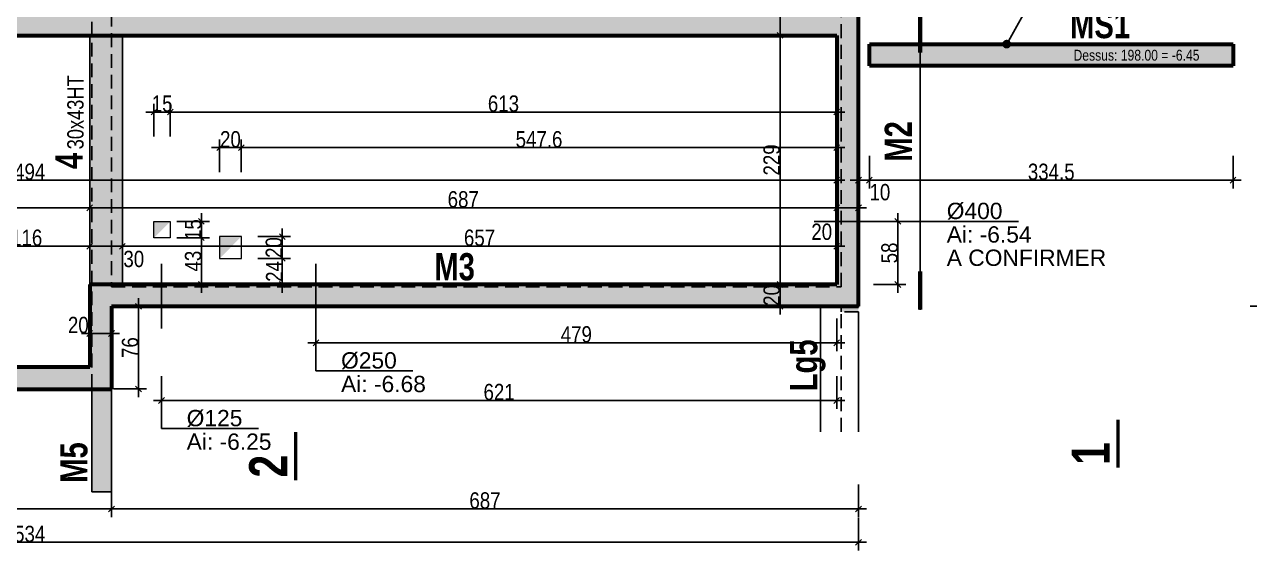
# Model space of a CAD drawing. Header units: centimetres. Extents: x -4990 to 114398, y -61489 to -12305.
# Drawn here: x 55961 to 57087, y -35795 to -35311 of the extents above; entities that cross this region are included whole.
import ezdxf
from ezdxf.enums import TextEntityAlignment as Align

# ---------------------------------------------------------------- set-up
doc = ezdxf.new("R2010")
doc.units = ezdxf.units.CM
doc.header["$LTSCALE"] = 0.5
doc.linetypes.add('CACHEX2', pattern=[19.05, 12.7, -6.35])
doc.layers.get('DEFPOINTS').update_dxf_attribs({"linetype": 'CONTINUOUS'})
for name, color, linetype in [('01_cote_gen', 4, 'CONTINUOUS'), ('01_linteaux', 2, 'CONTINUOUS'), ('01_murs_sup', 2, 'CACHEX2'), ('01_poch_BN', 9, 'CONTINUOUS'), ('01_poch_murs', 253, 'CONTINUOUS'), ('01_resv', 32, 'CONTINUOUS'), ('01_texte', 230, 'CONTINUOUS'), ('AA_COTES', 2, 'CONTINUOUS')]:
    doc.layers.add(name, color=color, linetype=linetype)
doc.layers.add('01_murs_coup', color=5, linetype='CONTINUOUS', lineweight=60)
doc.layers.add('01_résv', color=32, linetype='CONTINUOUS', lineweight=9)
doc.styles.add('ARIAL', font='arial.ttf')
doc.styles.add('impact', font='impact.ttf')
doc.styles.add('MATTE_TXT', font='arial.ttf')
doc.styles.add('STYLE2', font='ARIALN.TTF')
doc.dimstyles.new('JB50', dxfattribs={"dimscale": 0.1, "dimtxt": 150, "dimasz": 15, "dimexe": 0.1, "dimexo": 0.1, "dimgap": 0.09, "dimtad": 1, "dimdec": 1, "dimdsep": 46, "dimtxsty": 'STYLE2', "dimblk1": 'BOND_G', "dimblk2": 'BOND_D', "dimsah": 1, "dimcen": 1.5, "dimdle": 0.01, "dimse1": 1, "dimse2": 1, "dimclrd": 4, "dimclre": 2, "dimclrt": 6, "dimazin": 2, "dimtfac": 2.333333, "dimtdec": 1, "dimtix": 1, "dimtmove": 2, "dimatfit": 3, "dimldrblk": 'BOND_G', "dimfxl": 1, "dimtolj": 1, "dimtzin": 0, "dimarcsym": 0})

# ---------------------------------------------------------------- blocks, each defined once
blk = doc.blocks.new('BOND_G')
at = {"layer": 'AA_COTES', "color": 0}
for p, q in [((0, -5), (0, 15)), ((5, 0), (-5, 0)), ((1.77, 1.77), (-1.77, -1.77))]:
    blk.add_line(p, q, dxfattribs=at)
blk = doc.blocks.new('BOND_D')
at = {"layer": 'AA_COTES', "color": 0}
for p, q in [((5, 0), (-5, 0)), ((-1.77, -1.77), (1.77, 1.77)), ((0, 5), (0, -15))]:
    blk.add_line(p, q, dxfattribs=at)
blk = doc.blocks.new('*D3168')
at = {"layer": '01_cote_gen', "color": 4, "lineweight": -2, "transparency": 16777216}
blk.add_line((56726.3, -35479.7), (56709.3, -35479.7), dxfattribs=at)
at = {"layer": 'DEFPOINTS', "color": 0}
for p in [(56707.8, -35456.7), (56727.8, -35456.7), (56707.8, -35479.7)]:
    blk.add_point(p, dxfattribs=at)
at = {"layer": '01_cote_gen', "color": 4, "lineweight": -2, "transparency": 16777216, "xscale": 1.5, "yscale": 1.5, "zscale": 1.5, "rotation": 180}
blk.add_blockref('BOND_D', (56707.8, -35479.7), dxfattribs=at)
at = {"layer": '01_cote_gen', "color": 4, "lineweight": -2, "transparency": 16777216, "xscale": 1.5, "yscale": 1.5, "zscale": 1.5}
blk.add_blockref('BOND_G', (56727.8, -35479.7), dxfattribs=at)
at = {"layer": '01_cote_gen', "color": 6, "transparency": 16777216, "insert": (56694, -35501.8), "char_height": 15, "attachment_point": 5, "style": 'STYLE2'}
blk.add_mtext('\\A1;20', dxfattribs=at)
blk = doc.blocks.new('*D3176')
at = {"layer": '01_cote_gen', "color": 4, "lineweight": -2, "transparency": 16777216}
blk.add_line((56022.3, -35479.7), (56706.3, -35479.7), dxfattribs=at)
at = {"layer": 'DEFPOINTS', "color": 0}
for p in [(56707.8, -35479.7), (56707.8, -35525.4), (56020.8, -35550.2)]:
    blk.add_point(p, dxfattribs=at)
at = {"layer": '01_cote_gen', "color": 4, "lineweight": -2, "transparency": 16777216, "xscale": 1.5, "yscale": 1.5, "zscale": 1.5, "rotation": 180}
blk.add_blockref('BOND_G', (56020.8, -35479.7), dxfattribs=at)
at = {"layer": '01_cote_gen', "color": 4, "lineweight": -2, "transparency": 16777216, "xscale": 1.5, "yscale": 1.5, "zscale": 1.5}
blk.add_blockref('BOND_D', (56707.8, -35479.7), dxfattribs=at)
at = {"layer": '01_cote_gen', "color": 6, "transparency": 16777216, "insert": (56364.3, -35472), "char_height": 15, "attachment_point": 5, "style": 'STYLE2'}
blk.add_mtext('\\A1;687', dxfattribs=at)
blk = doc.blocks.new('*D3177')
at = {"layer": '01_cote_gen', "color": 4, "lineweight": -2, "transparency": 16777216}
blk.add_line((55215.3, -35479.7), (56019.3, -35479.7), dxfattribs=at)
at = {"layer": 'DEFPOINTS', "color": 0}
for p in [(56020.8, -35479.7), (56020.8, -35502.2), (55213.8, -35514)]:
    blk.add_point(p, dxfattribs=at)
at = {"layer": '01_cote_gen', "color": 4, "lineweight": -2, "transparency": 16777216, "xscale": 1.5, "yscale": 1.5, "zscale": 1.5, "rotation": 180}
blk.add_blockref('BOND_G', (55213.8, -35479.7), dxfattribs=at)
at = {"layer": '01_cote_gen', "color": 4, "lineweight": -2, "transparency": 16777216, "xscale": 1.5, "yscale": 1.5, "zscale": 1.5}
blk.add_blockref('BOND_D', (56020.8, -35479.7), dxfattribs=at)
at = {"layer": '01_cote_gen', "color": 6, "transparency": 16777216, "insert": (55617.3, -35472), "char_height": 15, "attachment_point": 5, "style": 'STYLE2'}
blk.add_mtext('\\A1;807', dxfattribs=at)
blk = doc.blocks.new('*D3178')
at = {"layer": '01_cote_gen', "color": 4, "lineweight": -2, "transparency": 16777216}
blk.add_line((56726.3, -35756.5), (56042.3, -35756.5), dxfattribs=at)
at = {"layer": 'DEFPOINTS', "color": 0}
for p in [(56727.8, -35600.2), (56040.8, -35676.2), (56040.8, -35756.5)]:
    blk.add_point(p, dxfattribs=at)
at = {"layer": '01_cote_gen', "color": 4, "lineweight": -2, "transparency": 16777216, "xscale": 1.5, "yscale": 1.5, "zscale": 1.5, "rotation": 180}
blk.add_blockref('BOND_D', (56040.8, -35756.5), dxfattribs=at)
at = {"layer": '01_cote_gen', "color": 4, "lineweight": -2, "transparency": 16777216, "xscale": 1.5, "yscale": 1.5, "zscale": 1.5}
blk.add_blockref('BOND_G', (56727.8, -35756.5), dxfattribs=at)
at = {"layer": '01_cote_gen', "color": 6, "transparency": 16777216, "insert": (56384.3, -35748.8), "char_height": 15, "attachment_point": 5, "style": 'STYLE2'}
blk.add_mtext('\\A1;687', dxfattribs=at)
blk = doc.blocks.new('*D3179')
at = {"layer": '01_cote_gen', "color": 4, "lineweight": -2, "transparency": 16777216}
blk.add_line((56039.3, -35756.5), (55195.3, -35756.5), dxfattribs=at)
at = {"layer": 'DEFPOINTS', "color": 0}
for p in [(55193.8, -35676.2), (56040.8, -35676.2), (55193.8, -35756.5)]:
    blk.add_point(p, dxfattribs=at)
at = {"layer": '01_cote_gen', "color": 4, "lineweight": -2, "transparency": 16777216, "xscale": 1.5, "yscale": 1.5, "zscale": 1.5, "rotation": 180}
blk.add_blockref('BOND_D', (55193.8, -35756.5), dxfattribs=at)
at = {"layer": '01_cote_gen', "color": 4, "lineweight": -2, "transparency": 16777216, "xscale": 1.5, "yscale": 1.5, "zscale": 1.5}
blk.add_blockref('BOND_G', (56040.8, -35756.5), dxfattribs=at)
at = {"layer": '01_cote_gen', "color": 6, "transparency": 16777216, "insert": (55617.3, -35748.8), "char_height": 15, "attachment_point": 5, "style": 'STYLE2'}
blk.add_mtext('\\A1;847', dxfattribs=at)
blk = doc.blocks.new('*D3180')
at = {"layer": '01_cote_gen', "color": 4, "lineweight": -2, "transparency": 16777216}
blk.add_line((56726.3, -35787.1), (55195.3, -35787.1), dxfattribs=at)
at = {"layer": 'DEFPOINTS', "color": 0}
for p in [(55193.8, -35734), (56727.8, -35734), (55193.8, -35787.1)]:
    blk.add_point(p, dxfattribs=at)
at = {"layer": '01_cote_gen', "color": 4, "lineweight": -2, "transparency": 16777216, "xscale": 1.5, "yscale": 1.5, "zscale": 1.5, "rotation": 180}
blk.add_blockref('BOND_D', (55193.8, -35787.1), dxfattribs=at)
at = {"layer": '01_cote_gen', "color": 4, "lineweight": -2, "transparency": 16777216, "xscale": 1.5, "yscale": 1.5, "zscale": 1.5}
blk.add_blockref('BOND_G', (56727.8, -35787.1), dxfattribs=at)
at = {"layer": '01_cote_gen', "color": 6, "transparency": 16777216, "insert": (55960.8, -35779.5), "char_height": 15, "attachment_point": 5, "style": 'STYLE2'}
blk.add_mtext('\\A1;1534', dxfattribs=at)
blk = doc.blocks.new('*D3181')
at = {"layer": '01_cote_gen', "color": 4, "lineweight": -2, "transparency": 16777216}
blk.add_line((56022.3, -35595.2), (56039.3, -35595.2), dxfattribs=at)
at = {"layer": 'DEFPOINTS', "color": 0}
for p in [(56040.8, -35595.2), (56020.8, -35638.2), (56040.8, -35658.2)]:
    blk.add_point(p, dxfattribs=at)
at = {"layer": '01_cote_gen', "color": 4, "lineweight": -2, "transparency": 16777216, "xscale": 1.5, "yscale": 1.5, "zscale": 1.5, "rotation": 180}
blk.add_blockref('BOND_G', (56020.8, -35595.2), dxfattribs=at)
at = {"layer": '01_cote_gen', "color": 4, "lineweight": -2, "transparency": 16777216, "xscale": 1.5, "yscale": 1.5, "zscale": 1.5}
blk.add_blockref('BOND_D', (56040.8, -35595.2), dxfattribs=at)
at = {"layer": '01_cote_gen', "color": 6, "transparency": 16777216, "insert": (56010.3, -35587.5), "char_height": 15, "attachment_point": 5, "style": 'STYLE2'}
blk.add_mtext('\\A1;20', dxfattribs=at)
blk = doc.blocks.new('*D3182')
at = {"layer": '01_cote_gen', "color": 4, "lineweight": -2, "transparency": 16777216}
blk.add_line((55215.3, -35454.3), (56706.3, -35454.3), dxfattribs=at)
at = {"layer": 'DEFPOINTS', "color": 0}
for p in [(56707.8, -35435.8), (55213.8, -35453.1), (56707.8, -35454.3)]:
    blk.add_point(p, dxfattribs=at)
at = {"layer": '01_cote_gen', "color": 4, "lineweight": -2, "transparency": 16777216, "xscale": 1.5, "yscale": 1.5, "zscale": 1.5, "rotation": 180}
blk.add_blockref('BOND_G', (55213.8, -35454.3), dxfattribs=at)
at = {"layer": '01_cote_gen', "color": 4, "lineweight": -2, "transparency": 16777216, "xscale": 1.5, "yscale": 1.5, "zscale": 1.5}
blk.add_blockref('BOND_D', (56707.8, -35454.3), dxfattribs=at)
at = {"layer": '01_cote_gen', "color": 6, "transparency": 16777216, "insert": (55960.8, -35446.7), "char_height": 15, "attachment_point": 5, "style": 'STYLE2'}
blk.add_mtext('\\A1;1494', dxfattribs=at)
blk = doc.blocks.new('*D3189')
at = {"layer": '01_cote_gen', "color": 4, "lineweight": -2, "transparency": 16777216}
blk.add_line((56655.7, -35568.7), (56655.7, -35551.7), dxfattribs=at)
at = {"layer": 'DEFPOINTS', "color": 0}
for p in [(56655.7, -35550.2), (56663, -35550.2), (56663, -35570.2)]:
    blk.add_point(p, dxfattribs=at)
at = {"layer": '01_cote_gen', "color": 4, "lineweight": -2, "transparency": 16777216, "xscale": 1.5, "yscale": 1.5, "zscale": 1.5}
for name, p, rotation in [('BOND_D', (56655.7, -35550.2), 90), ('BOND_G', (56655.7, -35570.2), 270)]:
    blk.add_blockref(name, p, dxfattribs=dict(at, rotation=rotation))
at = {"layer": '01_cote_gen', "color": 6, "transparency": 16777216, "insert": (56648, -35560.2), "char_height": 15, "attachment_point": 5, "rotation": 90, "style": 'STYLE2'}
blk.add_mtext('\\A1;20', dxfattribs=at)
blk = doc.blocks.new('*D3190')
at = {"layer": '01_cote_gen', "color": 4, "lineweight": -2, "transparency": 16777216}
blk.add_line((56655.7, -35548.7), (56655.7, -35322.7), dxfattribs=at)
at = {"layer": 'DEFPOINTS', "color": 0}
for p in [(56655.7, -35321.2), (56678.2, -35321.2), (56678.2, -35550.2)]:
    blk.add_point(p, dxfattribs=at)
at = {"layer": '01_cote_gen', "color": 4, "lineweight": -2, "transparency": 16777216, "xscale": 1.5, "yscale": 1.5, "zscale": 1.5}
for name, p, rotation in [('BOND_D', (56655.7, -35321.2), 90), ('BOND_G', (56655.7, -35550.2), 270)]:
    blk.add_blockref(name, p, dxfattribs=dict(at, rotation=rotation))
at = {"layer": '01_cote_gen', "color": 6, "transparency": 16777216, "insert": (56648, -35435.7), "char_height": 15, "attachment_point": 5, "rotation": 90, "style": 'STYLE2'}
blk.add_mtext('\\A1;229', dxfattribs=at)
blk = doc.blocks.new('*D3154')
at = {"layer": '01_cote_gen', "color": 4, "lineweight": -2, "transparency": 16777216}
blk.add_line((57070.8, -35454.3), (56739.3, -35454.3), dxfattribs=at)
at = {"layer": 'DEFPOINTS', "color": 0}
for p in [(56737.8, -35349.2), (57072.3, -35349.2), (56737.8, -35454.3)]:
    blk.add_point(p, dxfattribs=at)
at = {"layer": '01_cote_gen', "color": 4, "lineweight": -2, "transparency": 16777216, "xscale": 1.5, "yscale": 1.5, "zscale": 1.5, "rotation": 180}
blk.add_blockref('BOND_D', (56737.8, -35454.3), dxfattribs=at)
at = {"layer": '01_cote_gen', "color": 4, "lineweight": -2, "transparency": 16777216, "xscale": 1.5, "yscale": 1.5, "zscale": 1.5}
blk.add_blockref('BOND_G', (57072.3, -35454.3), dxfattribs=at)
at = {"layer": '01_cote_gen', "color": 6, "transparency": 16777216, "insert": (56905.1, -35446.7), "char_height": 15, "attachment_point": 5, "style": 'STYLE2'}
blk.add_mtext('\\A1;334.5', dxfattribs=at)
blk = doc.blocks.new('*D3155')
at = {"layer": '01_cote_gen', "color": 4, "lineweight": -2, "transparency": 16777216}
blk.add_line((56736.3, -35454.3), (56729.3, -35454.3), dxfattribs=at)
at = {"layer": 'DEFPOINTS', "color": 0}
for p in [(56737.8, -35349.2), (56727.8, -35363.9), (56727.8, -35454.3)]:
    blk.add_point(p, dxfattribs=at)
at = {"layer": '01_cote_gen', "color": 4, "lineweight": -2, "transparency": 16777216, "xscale": 1.5, "yscale": 1.5, "zscale": 1.5, "rotation": 180}
blk.add_blockref('BOND_D', (56727.8, -35454.3), dxfattribs=at)
at = {"layer": '01_cote_gen', "color": 4, "lineweight": -2, "transparency": 16777216, "xscale": 1.5, "yscale": 1.5, "zscale": 1.5}
blk.add_blockref('BOND_G', (56737.8, -35454.3), dxfattribs=at)
at = {"layer": '01_cote_gen', "color": 6, "transparency": 16777216, "insert": (56747.5, -35465.4), "char_height": 15, "attachment_point": 5, "style": 'STYLE2'}
blk.add_mtext('\\A1;10', dxfattribs=at)
blk = doc.blocks.new('*D3325')
at = {"layer": '01_cote_gen', "color": 4, "lineweight": -2, "transparency": 16777216}
blk.add_line((55805.8, -35624.7), (55805.8, -35551.7), dxfattribs=at)
at = {"layer": 'DEFPOINTS', "color": 0}
for p in [(55805.8, -35550.2), (56020.8, -35550.2), (55932.9, -35626.2)]:
    blk.add_point(p, dxfattribs=at)
at = {"layer": '01_cote_gen', "color": 4, "lineweight": -2, "transparency": 16777216, "xscale": 1.5, "yscale": 1.5, "zscale": 1.5}
for name, p, rotation in [('BOND_D', (55805.8, -35550.2), 90), ('BOND_G', (55805.8, -35626.2), 270)]:
    blk.add_blockref(name, p, dxfattribs=dict(at, rotation=rotation))
at = {"layer": '01_cote_gen', "color": 6, "transparency": 16777216, "insert": (55798.2, -35588.2), "char_height": 15, "attachment_point": 5, "rotation": 90, "style": 'STYLE2'}
blk.add_mtext('\\A1;76', dxfattribs=at)
blk = doc.blocks.new('*D3326')
at = {"layer": '01_cote_gen', "color": 4, "lineweight": -2, "transparency": 16777216}
blk.add_line((56065.6, -35571.7), (56065.6, -35644.7), dxfattribs=at)
at = {"layer": 'DEFPOINTS', "color": 0}
for p in [(56053.2, -35570.2), (56020.9, -35646.2), (56065.6, -35646.2)]:
    blk.add_point(p, dxfattribs=at)
at = {"layer": '01_cote_gen', "color": 4, "lineweight": -2, "transparency": 16777216, "xscale": 1.5, "yscale": 1.5, "zscale": 1.5}
for name, p, rotation in [('BOND_G', (56065.6, -35570.2), 90), ('BOND_D', (56065.6, -35646.2), 270)]:
    blk.add_blockref(name, p, dxfattribs=dict(at, rotation=rotation))
at = {"layer": '01_cote_gen', "color": 6, "transparency": 16777216, "insert": (56057.9, -35608.2), "char_height": 15, "attachment_point": 5, "rotation": 90, "style": 'STYLE2'}
blk.add_mtext('\\A1;76', dxfattribs=at)
blk = doc.blocks.new('*D3570')
at = {"layer": '01_cote_gen', "color": 4, "lineweight": -2, "ltscale": 2, "transparency": 16777216}
blk.add_line((56655.7, -35319.7), (56655.7, -35302.7), dxfattribs=at)
at = {"layer": 'DEFPOINTS', "color": 0, "ltscale": 2}
for p in [(56655.7, -35301.2), (56678.2, -35301.2), (56678.2, -35321.2)]:
    blk.add_point(p, dxfattribs=at)
at = {"layer": '01_cote_gen', "color": 4, "lineweight": -2, "ltscale": 2, "transparency": 16777216, "xscale": 1.5, "yscale": 1.5, "zscale": 1.5}
for name, p, rotation in [('BOND_D', (56655.7, -35301.2), 90), ('BOND_G', (56655.7, -35321.2), 270)]:
    blk.add_blockref(name, p, dxfattribs=dict(at, rotation=rotation))
at = {"layer": '01_cote_gen', "color": 6, "ltscale": 2, "transparency": 16777216, "insert": (56667.9, -35285), "char_height": 15, "attachment_point": 5, "rotation": 90, "style": 'STYLE2'}
blk.add_mtext('\\A1;20', dxfattribs=at)
blk = doc.blocks.new('*D3575')
at = {"layer": '01_cote_gen', "color": 4, "lineweight": -2, "ltscale": 2, "transparency": 16777216}
blk.add_line((57110.5, -35080.7), (57110.5, -35568.7), dxfattribs=at)
at = {"layer": 'DEFPOINTS', "color": 0, "ltscale": 2}
for p in [(57088, -35079.2), (57014.5, -35570.2), (57110.5, -35570.2)]:
    blk.add_point(p, dxfattribs=at)
at = {"layer": '01_cote_gen', "color": 4, "lineweight": -2, "ltscale": 2, "transparency": 16777216, "xscale": 1.5, "yscale": 1.5, "zscale": 1.5}
for name, p, rotation in [('BOND_G', (57110.5, -35079.2), 90), ('BOND_D', (57110.5, -35570.2), 270)]:
    blk.add_blockref(name, p, dxfattribs=dict(at, rotation=rotation))
at = {"layer": '01_cote_gen', "color": 6, "ltscale": 2, "transparency": 16777216, "insert": (57102.8, -35325.4), "char_height": 15, "attachment_point": 5, "rotation": 90, "style": 'STYLE2'}
blk.add_mtext('\\A1;491', dxfattribs=at)
blk = doc.blocks.new('*D3580')
at = {"layer": '01_cote_gen', "color": 4, "lineweight": -2, "ltscale": 2, "transparency": 16777216}
blk.add_line((57172.8, -34624.7), (57172.8, -35327.7), dxfattribs=at)
at = {"layer": 'DEFPOINTS', "color": 0, "ltscale": 2}
for p in [(57148.3, -34623.2), (57043.1, -35329.2), (57172.8, -35329.2)]:
    blk.add_point(p, dxfattribs=at)
at = {"layer": '01_cote_gen', "color": 4, "lineweight": -2, "ltscale": 2, "transparency": 16777216, "xscale": 1.5, "yscale": 1.5, "zscale": 1.5}
for name, p, rotation in [('BOND_G', (57172.8, -34623.2), 90), ('BOND_D', (57172.8, -35329.2), 270)]:
    blk.add_blockref(name, p, dxfattribs=dict(at, rotation=rotation))
at = {"layer": '01_cote_gen', "color": 6, "ltscale": 2, "transparency": 16777216, "insert": (57165.2, -34976.2), "char_height": 15, "attachment_point": 5, "rotation": 90, "style": 'STYLE2'}
blk.add_mtext('\\A1;706', dxfattribs=at)
blk = doc.blocks.new('*D3581')
at = {"layer": '01_cote_gen', "color": 4, "lineweight": -2, "ltscale": 2, "transparency": 16777216}
blk.add_line((57172.8, -35330.7), (57172.8, -35347.7), dxfattribs=at)
at = {"layer": 'DEFPOINTS', "color": 0, "ltscale": 2}
for p in [(57050.5, -35329.2), (57050.5, -35349.2), (57172.8, -35349.2)]:
    blk.add_point(p, dxfattribs=at)
at = {"layer": '01_cote_gen', "color": 4, "lineweight": -2, "ltscale": 2, "transparency": 16777216, "xscale": 1.5, "yscale": 1.5, "zscale": 1.5}
for name, p, rotation in [('BOND_G', (57172.8, -35329.2), 90), ('BOND_D', (57172.8, -35349.2), 270)]:
    blk.add_blockref(name, p, dxfattribs=dict(at, rotation=rotation))
at = {"layer": '01_cote_gen', "color": 6, "ltscale": 2, "transparency": 16777216, "insert": (57165.2, -35339.2), "char_height": 15, "attachment_point": 5, "rotation": 90, "style": 'STYLE2'}
blk.add_mtext('\\A1;20', dxfattribs=at)
blk = doc.blocks.new('*D3582')
at = {"layer": '01_cote_gen', "color": 4, "lineweight": -2, "ltscale": 2, "transparency": 16777216}
blk.add_line((57172.8, -35350.7), (57172.8, -35568.7), dxfattribs=at)
at = {"layer": 'DEFPOINTS', "color": 0, "ltscale": 2}
for p in [(56753.1, -35349.2), (56727.8, -35570.2), (57172.8, -35570.2)]:
    blk.add_point(p, dxfattribs=at)
at = {"layer": '01_cote_gen', "color": 4, "lineweight": -2, "ltscale": 2, "transparency": 16777216, "xscale": 1.5, "yscale": 1.5, "zscale": 1.5}
for name, p, rotation in [('BOND_G', (57172.8, -35349.2), 90), ('BOND_D', (57172.8, -35570.2), 270)]:
    blk.add_blockref(name, p, dxfattribs=dict(at, rotation=rotation))
at = {"layer": '01_cote_gen', "color": 6, "ltscale": 2, "transparency": 16777216, "insert": (57165.3, -35459.7), "char_height": 15, "attachment_point": 5, "rotation": 90, "style": 'STYLE2'}
blk.add_mtext('\\A1;221', dxfattribs=at)
blk = doc.blocks.new('*D3728')
at = {"layer": '01_cote_gen', "color": 4, "lineweight": -2, "ltscale": 2, "transparency": 16777216}
blk.add_line((55906.3, -35515), (56019.3, -35515), dxfattribs=at)
at = {"layer": 'DEFPOINTS', "color": 0, "ltscale": 2}
for p in [(55904.8, -35522.5), (56020.8, -35515), (56020.8, -35522.5)]:
    blk.add_point(p, dxfattribs=at)
at = {"layer": '01_cote_gen', "color": 4, "lineweight": -2, "ltscale": 2, "transparency": 16777216, "xscale": 1.5, "yscale": 1.5, "zscale": 1.5, "rotation": 180}
blk.add_blockref('BOND_G', (55904.8, -35515), dxfattribs=at)
at = {"layer": '01_cote_gen', "color": 4, "lineweight": -2, "ltscale": 2, "transparency": 16777216, "xscale": 1.5, "yscale": 1.5, "zscale": 1.5}
blk.add_blockref('BOND_D', (56020.8, -35515), dxfattribs=at)
at = {"layer": '01_cote_gen', "color": 6, "ltscale": 2, "transparency": 16777216, "insert": (55962.8, -35507.3), "char_height": 15, "attachment_point": 5, "style": 'STYLE2'}
blk.add_mtext('\\A1;116', dxfattribs=at)
blk = doc.blocks.new('*D3729')
at = {"layer": '01_cote_gen', "color": 4, "lineweight": -2, "ltscale": 2, "transparency": 16777216}
blk.add_line((56022.3, -35515), (56049.3, -35515), dxfattribs=at)
at = {"layer": 'DEFPOINTS', "color": 0, "ltscale": 2}
for p in [(56020.8, -35522.5), (56050.8, -35515), (56050.8, -35522.5)]:
    blk.add_point(p, dxfattribs=at)
at = {"layer": '01_cote_gen', "color": 4, "lineweight": -2, "ltscale": 2, "transparency": 16777216, "xscale": 1.5, "yscale": 1.5, "zscale": 1.5, "rotation": 180}
blk.add_blockref('BOND_G', (56020.8, -35515), dxfattribs=at)
at = {"layer": '01_cote_gen', "color": 4, "lineweight": -2, "ltscale": 2, "transparency": 16777216, "xscale": 1.5, "yscale": 1.5, "zscale": 1.5}
blk.add_blockref('BOND_D', (56050.8, -35515), dxfattribs=at)
at = {"layer": '01_cote_gen', "color": 6, "ltscale": 2, "transparency": 16777216, "insert": (56061.3, -35526.8), "char_height": 15, "attachment_point": 5, "style": 'STYLE2'}
blk.add_mtext('\\A1;30', dxfattribs=at)
blk = doc.blocks.new('*D3730')
at = {"layer": '01_cote_gen', "color": 4, "lineweight": -2, "ltscale": 2, "transparency": 16777216}
blk.add_line((56052.3, -35515), (56706.3, -35515), dxfattribs=at)
at = {"layer": 'DEFPOINTS', "color": 0, "ltscale": 2}
for p in [(56050.8, -35500.5), (56707.8, -35515), (56707.8, -35520)]:
    blk.add_point(p, dxfattribs=at)
at = {"layer": '01_cote_gen', "color": 4, "lineweight": -2, "ltscale": 2, "transparency": 16777216, "xscale": 1.5, "yscale": 1.5, "zscale": 1.5, "rotation": 180}
blk.add_blockref('BOND_G', (56050.8, -35515), dxfattribs=at)
at = {"layer": '01_cote_gen', "color": 4, "lineweight": -2, "ltscale": 2, "transparency": 16777216, "xscale": 1.5, "yscale": 1.5, "zscale": 1.5}
blk.add_blockref('BOND_D', (56707.8, -35515), dxfattribs=at)
at = {"layer": '01_cote_gen', "color": 6, "ltscale": 2, "transparency": 16777216, "insert": (56379.3, -35507.3), "char_height": 15, "attachment_point": 5, "style": 'STYLE2'}
blk.add_mtext('\\A1;657', dxfattribs=at)
blk = doc.blocks.new('*D4588')
at = {"layer": '01_cote_gen', "color": 4, "lineweight": -2, "ltscale": 2, "transparency": 16777216}
for p, q in [((56078.4, -35391.7), (56076.9, -35391.7)), ((56094.9, -35391.7), (56079.9, -35391.7)), ((56096.4, -35391.7), (56097.9, -35391.7))]:
    blk.add_line(p, q, dxfattribs=at)
at = {"layer": 'DEFPOINTS', "color": 0, "ltscale": 2}
for p in [(56079.9, -35391.7), (56079.9, -35492.2), (56094.9, -35492.2)]:
    blk.add_point(p, dxfattribs=at)
at = {"layer": '01_cote_gen', "color": 4, "lineweight": -2, "ltscale": 2, "transparency": 16777216, "xscale": 1.5, "yscale": 1.5, "zscale": 1.5}
blk.add_blockref('BOND_D', (56079.9, -35391.7), dxfattribs=at)
at = {"layer": '01_cote_gen', "color": 4, "lineweight": -2, "ltscale": 2, "transparency": 16777216, "xscale": 1.5, "yscale": 1.5, "zscale": 1.5, "rotation": 180}
blk.add_blockref('BOND_G', (56094.9, -35391.7), dxfattribs=at)
at = {"layer": '01_cote_gen', "color": 6, "ltscale": 2, "transparency": 16777216, "insert": (56087.4, -35384), "char_height": 15, "attachment_point": 5, "style": 'STYLE2'}
blk.add_mtext('\\A1;15', dxfattribs=at)
blk = doc.blocks.new('*D4589')
at = {"layer": '01_cote_gen', "color": 4, "lineweight": -2, "ltscale": 2, "transparency": 16777216}
blk.add_line((56141.7, -35424.4), (56158.7, -35424.4), dxfattribs=at)
at = {"layer": 'DEFPOINTS', "color": 0, "ltscale": 2}
for p in [(56160.2, -35424.4), (56140.2, -35506.2), (56160.2, -35506.2)]:
    blk.add_point(p, dxfattribs=at)
at = {"layer": '01_cote_gen', "color": 4, "lineweight": -2, "ltscale": 2, "transparency": 16777216, "xscale": 1.5, "yscale": 1.5, "zscale": 1.5, "rotation": 180}
blk.add_blockref('BOND_G', (56140.2, -35424.4), dxfattribs=at)
at = {"layer": '01_cote_gen', "color": 4, "lineweight": -2, "ltscale": 2, "transparency": 16777216, "xscale": 1.5, "yscale": 1.5, "zscale": 1.5}
blk.add_blockref('BOND_D', (56160.2, -35424.4), dxfattribs=at)
at = {"layer": '01_cote_gen', "color": 6, "ltscale": 2, "transparency": 16777216, "insert": (56150.2, -35416.8), "char_height": 15, "attachment_point": 5, "style": 'STYLE2'}
blk.add_mtext('\\A1;20', dxfattribs=at)
blk = doc.blocks.new('*D4590')
at = {"layer": '01_cote_gen', "color": 4, "lineweight": -2, "ltscale": 2, "transparency": 16777216}
blk.add_line((56096.4, -35391.7), (56706.3, -35391.7), dxfattribs=at)
at = {"layer": 'DEFPOINTS', "color": 0, "ltscale": 2}
for p in [(56707.8, -35391.7), (56707.8, -35405.7), (56094.9, -35414.2)]:
    blk.add_point(p, dxfattribs=at)
at = {"layer": '01_cote_gen', "color": 4, "lineweight": -2, "ltscale": 2, "transparency": 16777216, "xscale": 1.5, "yscale": 1.5, "zscale": 1.5, "rotation": 180}
blk.add_blockref('BOND_G', (56094.9, -35391.7), dxfattribs=at)
at = {"layer": '01_cote_gen', "color": 4, "lineweight": -2, "ltscale": 2, "transparency": 16777216, "xscale": 1.5, "yscale": 1.5, "zscale": 1.5}
blk.add_blockref('BOND_D', (56707.8, -35391.7), dxfattribs=at)
at = {"layer": '01_cote_gen', "color": 6, "ltscale": 2, "transparency": 16777216, "insert": (56401.3, -35384), "char_height": 15, "attachment_point": 5, "style": 'STYLE2'}
blk.add_mtext('\\A1;613', dxfattribs=at)
blk = doc.blocks.new('*D4591')
at = {"layer": '01_cote_gen', "color": 4, "lineweight": -2, "ltscale": 2, "transparency": 16777216}
blk.add_line((56161.7, -35424.4), (56706.3, -35424.4), dxfattribs=at)
at = {"layer": 'DEFPOINTS', "color": 0, "ltscale": 2}
for p in [(56707.8, -35424.4), (56707.8, -35435.7), (56160.2, -35446.9)]:
    blk.add_point(p, dxfattribs=at)
at = {"layer": '01_cote_gen', "color": 4, "lineweight": -2, "ltscale": 2, "transparency": 16777216, "xscale": 1.5, "yscale": 1.5, "zscale": 1.5, "rotation": 180}
blk.add_blockref('BOND_G', (56160.2, -35424.4), dxfattribs=at)
at = {"layer": '01_cote_gen', "color": 4, "lineweight": -2, "ltscale": 2, "transparency": 16777216, "xscale": 1.5, "yscale": 1.5, "zscale": 1.5}
blk.add_blockref('BOND_D', (56707.8, -35424.4), dxfattribs=at)
at = {"layer": '01_cote_gen', "color": 6, "ltscale": 2, "transparency": 16777216, "insert": (56434, -35416.8), "char_height": 15, "attachment_point": 5, "style": 'STYLE2'}
blk.add_mtext('\\A1;547.6', dxfattribs=at)
blk = doc.blocks.new('*D4592')
at = {"layer": '01_cote_gen', "color": 4, "lineweight": -2, "ltscale": 2, "transparency": 16777216}
for p, q in [((56123.5, -35490.7), (56123.5, -35489.2)), ((56123.5, -35507.2), (56123.5, -35492.2)), ((56123.5, -35508.7), (56123.5, -35510.2))]:
    blk.add_line(p, q, dxfattribs=at)
at = {"layer": 'DEFPOINTS', "color": 0, "ltscale": 2}
for p in [(56097.5, -35492.2), (56123.5, -35492.2), (56097.5, -35507.2)]:
    blk.add_point(p, dxfattribs=at)
at = {"layer": '01_cote_gen', "color": 4, "lineweight": -2, "ltscale": 2, "transparency": 16777216, "xscale": 1.5, "yscale": 1.5, "zscale": 1.5}
for name, p, rotation in [('BOND_D', (56123.5, -35492.2), 270), ('BOND_G', (56123.5, -35507.2), 90)]:
    blk.add_blockref(name, p, dxfattribs=dict(at, rotation=rotation))
at = {"layer": '01_cote_gen', "color": 6, "ltscale": 2, "transparency": 16777216, "insert": (56115.9, -35499.7), "char_height": 15, "attachment_point": 5, "rotation": 90, "style": 'STYLE2'}
blk.add_mtext('\\A1;15', dxfattribs=at)
blk = doc.blocks.new('*D4593')
at = {"layer": '01_cote_gen', "color": 4, "lineweight": -2, "ltscale": 2, "transparency": 16777216}
blk.add_line((56123.5, -35508.7), (56123.5, -35548.7), dxfattribs=at)
at = {"layer": 'DEFPOINTS', "color": 0, "ltscale": 2}
for p in [(56098.4, -35507.2), (56114.6, -35550.2), (56123.5, -35550.2)]:
    blk.add_point(p, dxfattribs=at)
at = {"layer": '01_cote_gen', "color": 4, "lineweight": -2, "ltscale": 2, "transparency": 16777216, "xscale": 1.5, "yscale": 1.5, "zscale": 1.5}
for name, p, rotation in [('BOND_G', (56123.5, -35507.2), 90), ('BOND_D', (56123.5, -35550.2), 270)]:
    blk.add_blockref(name, p, dxfattribs=dict(at, rotation=rotation))
at = {"layer": '01_cote_gen', "color": 6, "ltscale": 2, "transparency": 16777216, "insert": (56115.9, -35528.7), "char_height": 15, "attachment_point": 5, "rotation": 90, "style": 'STYLE2'}
blk.add_mtext('\\A1;43', dxfattribs=at)
blk = doc.blocks.new('*D4594')
at = {"layer": '01_cote_gen', "color": 4, "lineweight": -2, "ltscale": 2, "transparency": 16777216}
blk.add_line((56197.9, -35507.7), (56197.9, -35524.7), dxfattribs=at)
at = {"layer": 'DEFPOINTS', "color": 0, "ltscale": 2}
for p in [(56160.2, -35506.2), (56160.2, -35526.2), (56197.9, -35526.2)]:
    blk.add_point(p, dxfattribs=at)
at = {"layer": '01_cote_gen', "color": 4, "lineweight": -2, "ltscale": 2, "transparency": 16777216, "xscale": 1.5, "yscale": 1.5, "zscale": 1.5}
for name, p, rotation in [('BOND_G', (56197.9, -35506.2), 90), ('BOND_D', (56197.9, -35526.2), 270)]:
    blk.add_blockref(name, p, dxfattribs=dict(at, rotation=rotation))
at = {"layer": '01_cote_gen', "color": 6, "ltscale": 2, "transparency": 16777216, "insert": (56190.2, -35516.2), "char_height": 15, "attachment_point": 5, "rotation": 90, "style": 'STYLE2'}
blk.add_mtext('\\A1;20', dxfattribs=at)
blk = doc.blocks.new('*D4595')
at = {"layer": '01_cote_gen', "color": 4, "lineweight": -2, "ltscale": 2, "transparency": 16777216}
blk.add_line((56197.9, -35527.7), (56197.9, -35548.7), dxfattribs=at)
at = {"layer": 'DEFPOINTS', "color": 0, "ltscale": 2}
for p in [(56179.6, -35526.2), (56182.9, -35550.2), (56197.9, -35550.2)]:
    blk.add_point(p, dxfattribs=at)
at = {"layer": '01_cote_gen', "color": 4, "lineweight": -2, "ltscale": 2, "transparency": 16777216, "xscale": 1.5, "yscale": 1.5, "zscale": 1.5}
for name, p, rotation in [('BOND_G', (56197.9, -35526.2), 90), ('BOND_D', (56197.9, -35550.2), 270)]:
    blk.add_blockref(name, p, dxfattribs=dict(at, rotation=rotation))
at = {"layer": '01_cote_gen', "color": 6, "ltscale": 2, "transparency": 16777216, "insert": (56190.4, -35538.2), "char_height": 15, "attachment_point": 5, "rotation": 90, "style": 'STYLE2'}
blk.add_mtext('\\A1;24', dxfattribs=at)
blk = doc.blocks.new('*D4610')
at = {"layer": '01_cote_gen', "color": 4, "lineweight": -2, "ltscale": 2, "transparency": 16777216}
blk.add_line((56764, -35493.7), (56764, -35548.7), dxfattribs=at)
at = {"layer": 'DEFPOINTS', "color": 0, "ltscale": 2}
for p in [(56746.3, -35492.2), (56707.8, -35550.2), (56764, -35550.2)]:
    blk.add_point(p, dxfattribs=at)
at = {"layer": '01_cote_gen', "color": 4, "lineweight": -2, "ltscale": 2, "transparency": 16777216, "xscale": 1.5, "yscale": 1.5, "zscale": 1.5}
for name, p, rotation in [('BOND_G', (56764, -35492.2), 90), ('BOND_D', (56764, -35550.2), 270)]:
    blk.add_blockref(name, p, dxfattribs=dict(at, rotation=rotation))
at = {"layer": '01_cote_gen', "color": 6, "ltscale": 2, "transparency": 16777216, "insert": (56756.4, -35521.2), "char_height": 15, "attachment_point": 5, "rotation": 90, "style": 'STYLE2'}
blk.add_mtext('\\A1;58', dxfattribs=at)
blk = doc.blocks.new('*D4611')
at = {"layer": '01_cote_gen', "color": 4, "lineweight": -2, "ltscale": 2, "transparency": 16777216}
blk.add_line((56706.3, -35603.8), (56230.3, -35603.8), dxfattribs=at)
at = {"layer": 'DEFPOINTS', "color": 0, "ltscale": 2}
for p in [(56707.8, -35550.2), (56228.8, -35590.5), (56228.8, -35603.8)]:
    blk.add_point(p, dxfattribs=at)
at = {"layer": '01_cote_gen', "color": 4, "lineweight": -2, "ltscale": 2, "transparency": 16777216, "xscale": 1.5, "yscale": 1.5, "zscale": 1.5, "rotation": 180}
blk.add_blockref('BOND_D', (56228.8, -35603.8), dxfattribs=at)
at = {"layer": '01_cote_gen', "color": 4, "lineweight": -2, "ltscale": 2, "transparency": 16777216, "xscale": 1.5, "yscale": 1.5, "zscale": 1.5}
blk.add_blockref('BOND_G', (56707.8, -35603.8), dxfattribs=at)
at = {"layer": '01_cote_gen', "color": 6, "ltscale": 2, "transparency": 16777216, "insert": (56468.3, -35596.1), "char_height": 15, "attachment_point": 5, "style": 'STYLE2'}
blk.add_mtext('\\A1;479', dxfattribs=at)
blk = doc.blocks.new('*D4612')
at = {"layer": '01_cote_gen', "color": 4, "lineweight": -2, "ltscale": 2, "transparency": 16777216}
blk.add_line((56706.3, -35656.8), (56088.3, -35656.8), dxfattribs=at)
at = {"layer": 'DEFPOINTS', "color": 0, "ltscale": 2}
for p in [(56086.8, -35537), (56707.8, -35550.2), (56086.8, -35656.8)]:
    blk.add_point(p, dxfattribs=at)
at = {"layer": '01_cote_gen', "color": 4, "lineweight": -2, "ltscale": 2, "transparency": 16777216, "xscale": 1.5, "yscale": 1.5, "zscale": 1.5, "rotation": 180}
blk.add_blockref('BOND_D', (56086.8, -35656.8), dxfattribs=at)
at = {"layer": '01_cote_gen', "color": 4, "lineweight": -2, "ltscale": 2, "transparency": 16777216, "xscale": 1.5, "yscale": 1.5, "zscale": 1.5}
blk.add_blockref('BOND_G', (56707.8, -35656.8), dxfattribs=at)
at = {"layer": '01_cote_gen', "color": 6, "ltscale": 2, "transparency": 16777216, "insert": (56397.3, -35649.1), "char_height": 15, "attachment_point": 5, "style": 'STYLE2'}
blk.add_mtext('\\A1;621', dxfattribs=at)

msp = doc.modelspace()

# ---------------------------------------------------------------- hatches: boundary and pattern name
at = {"layer": '01_murs_sup', "ltscale": 2}
h = msp.add_hatch(dxfattribs=at)
h.set_pattern_fill('DASH', color=256, scale=2.5, angle=135)
h.set_pattern_definition([(135, (10416.925, 1704.3274), (-11.2253202, 9e-16), [7.9375, -7.9375])])
h.paths.add_polyline_path([(56727.809, -35120.229), (56949.808, -35120.229), (56949.808, -35100.229), (56711.809, -35100.229), (56711.809, -35552.234), (56040.814, -35552.234), (56040.811, -35300.234), (56022.811, -35300.234), (56022.811, -35740.673), (56040.813, -35740.673), (56040.814, -35570.241), (56711.809, -35570.234), (56711.809, -35575.227), (56727.809, -35575.227)])
h.paths.add_polyline_path([(55898.814, -35367.229), (55880.814, -35367.229), (55880.814, -35628.228), (55209.82, -35628.228), (55209.798, -34945.23), (55063.794, -34945.23), (55063.794, -34965.23), (55193.798, -34965.23), (55193.821, -35646.217), (55421.807, -35646.221), (55421.807, -35665.222), (55437.807, -35665.222), (55437.807, -35646.221), (55880.814, -35646.228), (55880.814, -35740.673), (55898.814, -35740.673)])
at = {"layer": '01_poch_BN', "ltscale": 2}
h = msp.add_hatch(color=256, dxfattribs=at)
h.dxf.hatch_style = 1
h.paths.add_polyline_path([(56040.812, -35321.232), (56022.811, -35321.232), (56022.811, -35550.199), (56040.814, -35550.199)])
h.paths.add_polyline_path([(56050.809, -35321.232), (56040.812, -35321.232), (56040.814, -35550.199), (56050.809, -35550.199)])
h.paths.add_polyline_path([(56022.811, -35321.232), (56020.809, -35321.232), (56020.809, -35550.199), (56022.811, -35550.199)])
h = msp.add_hatch(color=256, dxfattribs=at)
h.dxf.hatch_style = 1
h.paths.add_polyline_path([(55898.814, -35646.232), (55880.814, -35646.232), (55880.814, -35740.673), (55898.814, -35740.673)])
h.paths.add_polyline_path([(55910.814, -35646.232), (55904.814, -35740.673)])
h.paths.add_polyline_path([(55869.105, -35646.232), (55874.96, -35740.673)])
h.paths.add_polyline_path([(56022.811, -35646.232), (56022.811, -35646.232), (56022.811, -35740.673), (56022.811, -35740.673)])
h.paths.add_polyline_path([(56040.809, -35646.232), (56022.811, -35646.232), (56022.811, -35740.673), (56040.809, -35740.673)])
at = {"layer": '01_poch_murs', "ltscale": 2}
h = msp.add_hatch(color=256, dxfattribs=at)
h.dxf.hatch_style = 1
h.paths.add_polyline_path([(55408.805, -34623.232), (55193.811, -34623.232), (55193.811, -35041.23), (55209.811, -35041.23), (55209.811, -34639.232), (55408.805, -34639.232)])
h.paths.add_polyline_path([(55757.777, -34623.232), (55505.805, -34623.232), (55505.805, -34639.232), (55757.777, -34639.232)])
h.paths.add_polyline_path([(56075.765, -34623.232), (55854.765, -34623.232), (55854.765, -34639.232), (55951.814, -34639.232), (55951.814, -35102.236), (55880.814, -35102.236), (55880.814, -35120.236), (55951.814, -35120.236), (55951.814, -35301.232), (55969.814, -35301.232), (55969.814, -35120.236), (56040.802, -35120.236), (56040.802, -35102.236), (55969.814, -35102.236), (55969.814, -34639.232), (56075.765, -34639.232)])
h.paths.add_polyline_path([(56466.806, -34623.232), (56172.791, -34623.232), (56172.791, -34639.232), (56466.806, -34639.232)])
h.paths.add_polyline_path([(56727.822, -34623.232), (56563.815, -34623.232), (56563.815, -34639.232), (56711.822, -34639.232), (56711.822, -34982.186), (56727.822, -34982.186)])
h.paths.add_polyline_path([(56727.809, -35079.186), (56711.809, -35079.186), (56711.822, -35301.232), (55209.811, -35301.232), (55209.811, -35138.23), (55193.811, -35138.23), (55193.811, -35347.26), (55213.811, -35347.26), (55213.811, -35321.232), (56707.822, -35321.232), (56707.822, -35550.199), (56020.822, -35550.199), (56020.822, -35626.232), (55213.811, -35626.232), (55213.778, -35427.26), (55193.811, -35427.26), (55193.811, -35646.232), (56040.813, -35646.232), (56040.814, -35570.199), (56727.822, -35570.199)])
h.paths.add_polyline_path([(57072.304, -35329.237), (56737.836, -35329.287), (56737.822, -35349.237), (57072.304, -35349.237)])

# ---------------------------------------------------------------- linework, layer by layer
at = {"layer": '01_linteaux'}
for p, q in [((56020.809, -35550.199), (56020.809, -35321.232)), ((56050.809, -35550.199), (56050.809, -35321.232)), ((56692.797, -35685.5), (56692.797, -35570.199)), ((56727.797, -35685.5), (56727.797, -35575.241)), ((56022.811, -35740.673), (56022.811, -35646.232)), ((56040.809, -35740.673), (56040.809, -35646.232))]:
    msp.add_line(p, q, dxfattribs=at)
at = {"layer": '01_murs_coup'}
for p, q in [((56727.809, -35570.199), (56727.809, -35079.186)), ((55213.799, -35321.232), (56707.809, -35321.232)), ((56707.809, -35321.232), (56707.809, -35550.199)), ((56737.809, -35349.237), (56737.823, -35329.287)), ((56737.823, -35329.287), (57072.292, -35329.237)), ((57072.292, -35329.237), (57072.292, -35349.237)), ((57072.292, -35349.237), (56737.809, -35349.237)), ((56020.809, -35550.199), (56020.809, -35626.232)), ((56707.809, -35550.199), (56020.809, -35550.199)), ((56040.802, -35570.255), (56040.801, -35646.232)), ((56040.809, -35570.199), (56040.809, -35646.232)), ((56040.809, -35570.199), (56727.809, -35570.199)), ((56020.809, -35626.232), (55213.799, -35626.232)), ((55193.799, -35646.232), (56040.809, -35646.232))]:
    msp.add_line(p, q, dxfattribs=at)
at = {"layer": '01_murs_sup', "ltscale": 2}
for p, q in [((56711.809, -35552.234), (56711.809, -35100.229)), ((56727.809, -35120.229), (56727.809, -35575.227)), ((56022.811, -35740.673), (56022.811, -35300.234)), ((56040.811, -35300.234), (56040.814, -35552.234)), ((56040.814, -35552.234), (56711.809, -35552.234)), ((56040.814, -35570.241), (56040.813, -35740.673)), ((56711.809, -35570.234), (56040.814, -35570.241)), ((56711.797, -35685.5), (56711.797, -35575.241)), ((56711.809, -35575.227), (56711.809, -35570.234)), ((56727.809, -35575.227), (56711.809, -35575.227))]:
    msp.add_line(p, q, dxfattribs=at)
at = {"layer": '01_poch_BN', "ltscale": 2}
msp.add_line((56022.811, -35740.673), (56040.809, -35740.673), dxfattribs=at)
at = {"layer": '01_resv', "ltscale": 2}
for p, q in [((56746.34, -35492.199), (56686.977, -35492.199)), ((56086.809, -35531.205), (56086.809, -35590.478)), ((56228.809, -35531.205), (56228.809, -35590.478))]:
    msp.add_line(p, q, dxfattribs=at)
for points in [[(56707.809, -35472.199), (56727.809, -35472.199), (56727.809, -35512.199), (56707.809, -35512.199)], [(56080.309, -35550.199), (56080.309, -35570.199), (56093.309, -35570.199), (56093.309, -35550.199)], [(56216.309, -35550.199), (56216.309, -35570.199), (56241.309, -35570.199), (56241.309, -35550.199)]]:
    msp.add_solid(points, dxfattribs=at)
at = {"layer": '01_résv'}
for p, q in [((56079.855, -35507.197), (56079.855, -35492.197)), ((56079.855, -35492.197), (56094.855, -35492.197)), ((56094.855, -35492.197), (56094.855, -35507.197)), ((56094.855, -35507.197), (56079.855, -35507.197)), ((56140.235, -35506.199), (56140.235, -35526.199)), ((56160.235, -35506.199), (56140.235, -35506.199)), ((56140.235, -35506.199), (56140.235, -35526.199)), ((56160.235, -35526.199), (56160.235, -35506.199)), ((56140.235, -35526.199), (56160.235, -35526.199))]:
    msp.add_line(p, q, dxfattribs=at)
for points in [[(56079.855, -35507.197), (56079.855, -35492.197), (56094.855, -35492.197)], [(56140.235, -35526.199), (56140.235, -35506.199), (56160.235, -35506.199)]]:
    msp.add_solid(points, dxfattribs=at)
at = {"layer": '01_texte'}
for p, q in [((56907.809, -35250.611), (56864.108, -35329.268)), ((56784.509, -35573.431), (56784.509, -35301.527)), ((56771.528, -35492.199), (56875.131, -35492.199)), ((56228.809, -35611.285), (56228.809, -35629.616)), ((56228.809, -35629.616), (56318.091, -35629.616)), ((56086.809, -35664.296), (56086.809, -35682.627)), ((56086.809, -35682.627), (56176.091, -35682.627))]:
    msp.add_line(p, q, dxfattribs=at)
for points, const_width in [([(56784.509, -35301.527), (56784.509, -35337.027)], 4), ([(56784.509, -35573.431), (56784.509, -35537.931)], 4), ([(56966.422, -35674.306), (56966.422, -35718.558)], 3), ([(56210.081, -35685.779), (56210.081, -35730.03)], 3)]:
    msp.add_lwpolyline(points, dxfattribs=dict(at, const_width=const_width))
at = {"layer": '01_texte', "const_width": 4}
msp.add_lwpolyline([(56862.108, -35329.268, 1), (56866.108, -35329.268, 1)], format="xyb", close=True, dxfattribs=at)

# ---------------------------------------------------------------- texts
at = {"layer": '01_texte', "style": 'impact'}
for s, p in [('MS1 ', (56953.731, -35331.28)), ('M3', (56356.377, -35553.825))]:
    msp.add_text(s, height=25, dxfattribs=at).set_placement(p, align=Align.BOTTOM_CENTER)
at = {"layer": '01_texte', "style": 'MATTE_TXT', "width": 0.8}
msp.add_text('Dessus: 198.00 = -6.45', height=10, dxfattribs=at).set_placement((56983.517, -35347.436), align=Align.BOTTOM_CENTER)
msp.add_text('30x43HT', height=15, rotation=90, dxfattribs=at).set_placement((56019.629, -35391.942), align=Align.BOTTOM_CENTER)
at = {"layer": '01_texte', "style": 'impact'}
for s, height, p in [('M2', 25, (56784.468, -35418.704)), ('4', 25, (56021.801, -35436.577)), ('Lg5', 25, (56697.409, -35624.504)), ('M5', 25, (56026.148, -35713.796)), ('1', 35, (56969.275, -35705.477)), ('2', 35, (56212.934, -35717.192))]:
    msp.add_text(s, height=height, rotation=90, dxfattribs=at).set_placement(p, align=Align.BOTTOM_CENTER)
at = {"layer": '01_texte', "style": 'ARIAL'}
for s, p in [('%%C400', (56808.984, -35490.039)), ('Ai: -6.54', (56808.984, -35511.689)), ('A CONFIRMER', (56808.984, -35533.072)), ('%%C250', (56251.943, -35627.456)), ('Ai: -6.68', (56251.943, -35649.107)), ('%%C125', (56109.943, -35680.468)), ('Ai: -6.25', (56109.943, -35702.118))]:
    msp.add_text(s, height=15, dxfattribs=at).set_placement(p)

# ---------------------------------------------------------------- dimensions: what is measured, and where the dimension line sits
at = {"layer": '01_cote_gen', "ltscale": 2}
for base, p1, p2, picture, middle in [((57172.829, -35329.241), (57148.273, -34623.232), (57043.131, -35329.241), '*D3580', (57165.161, -34976.236)), ((57172.829, -35349.237), (57050.548, -35329.24), (57050.548, -35349.237), '*D3581', (57165.161, -35339.238)), ((57172.829, -35570.199), (56753.085, -35349.237), (56727.809, -35570.199), '*D3582', (57165.289, -35459.718)), ((56123.543, -35492.197), (56097.507, -35507.197), (56097.507, -35492.197), '*D4592', (56115.875, -35499.697)), ((56764.028, -35550.199), (56746.34, -35492.199), (56707.809, -35550.199), '*D4610', (56756.361, -35521.199)), ((56123.543, -35550.199), (56098.391, -35507.197), (56114.642, -35550.199), '*D4593', (56115.875, -35528.698)), ((56197.912, -35526.199), (56160.235, -35506.199), (56160.235, -35526.199), '*D4594', (56190.244, -35516.199)), ((56197.912, -35550.199), (56179.598, -35526.199), (56182.864, -35550.199), '*D4595', (56190.372, -35538.199))]:
    dim = msp.add_linear_dim(base=base, p1=p1, p2=p2, angle=90, dimstyle='JB50', dxfattribs=at)
    dim.commit()
    dim.dimension.update_dxf_attribs({"geometry": picture, "text_midpoint": middle})
for base, p1, p2, picture, middle in [((57110.503, -35570.199), (57088.003, -35079.186), (57014.536, -35570.199), '*D3575', (57102.835, -35325.392)), ((56655.699, -35301.232), (56678.199, -35321.232), (56678.199, -35301.232), '*D3570', (56667.853, -35284.979))]:
    dim = msp.add_linear_dim(base=base, p1=p1, p2=p2, angle=90, dimstyle='JB50', dxfattribs=at)
    dim.commit()
    dim.dimension.update_dxf_attribs({"geometry": picture, "text_midpoint": middle, "dimtype": 160})
at = {"layer": '01_cote_gen'}
for base, p1, p2, picture, middle in [((56655.699, -35321.232), (56678.199, -35550.199), (56678.199, -35321.232), '*D3190', (56648.032, -35435.715)), ((55805.846, -35550.199), (55932.942, -35626.232), (56020.809, -35550.199), '*D3325', (55798.178, -35588.215)), ((56655.699, -35550.199), (56663.029, -35570.199), (56663.029, -35550.199), '*D3189', (56648.032, -35560.199)), ((56065.582, -35646.232), (56053.235, -35570.199), (56020.934, -35646.232), '*D3326', (56057.914, -35608.215))]:
    dim = msp.add_linear_dim(base=base, p1=p1, p2=p2, angle=90, dimstyle='JB50', dxfattribs=at)
    dim.commit()
    dim.dimension.update_dxf_attribs({"geometry": picture, "text_midpoint": middle})
for base, p1, p2, picture, middle in [((56727.809, -35454.347), (56737.809, -35349.237), (56727.809, -35363.883), '*D3155', (56747.462, -35465.435)), ((56707.809, -35479.678), (56727.809, -35456.697), (56707.809, -35456.697), '*D3168', (56694.039, -35501.801)), ((56040.809, -35595.21), (56020.809, -35638.199), (56040.809, -35658.199), '*D3181', (56010.309, -35587.543))]:
    dim = msp.add_linear_dim(base=base, p1=p1, p2=p2, dimstyle='JB50', dxfattribs=at)
    dim.commit()
    dim.dimension.update_dxf_attribs({"geometry": picture, "text_midpoint": middle, "dimtype": 160})
for base, p1, p2, picture, middle in [((56737.809, -35454.347), (57072.292, -35349.237), (56737.809, -35349.237), '*D3154', (56905.05, -35446.679)), ((56707.809, -35454.347), (55213.77, -35453.06), (56707.809, -35435.835), '*D3182', (55960.789, -35446.679)), ((56020.809, -35479.678), (55213.78, -35514.032), (56020.809, -35502.178), '*D3177', (55617.295, -35472.01)), ((56707.809, -35479.678), (56020.809, -35550.199), (56707.809, -35525.397), '*D3176', (56364.309, -35472.01)), ((56040.809, -35756.452), (56727.809, -35600.199), (56040.809, -35676.232), '*D3178', (56384.309, -35748.784)), ((55193.799, -35756.452), (56040.809, -35676.232), (55193.799, -35676.232), '*D3179', (55617.304, -35748.784)), ((55193.799, -35787.142), (56727.809, -35733.952), (55193.799, -35733.952), '*D3180', (55960.804, -35779.474))]:
    dim = msp.add_linear_dim(base=base, p1=p1, p2=p2, dimstyle='JB50', dxfattribs=at)
    dim.commit()
    dim.dimension.update_dxf_attribs({"geometry": picture, "text_midpoint": middle})
at = {"layer": '01_cote_gen', "ltscale": 2}
for base, p1, p2, picture, middle in [((56079.855, -35391.653), (56094.855, -35492.197), (56079.855, -35492.197), '*D4588', (56087.355, -35383.985)), ((56707.809, -35391.653), (56094.855, -35414.153), (56707.809, -35405.705), '*D4590', (56401.332, -35383.985)), ((56160.235, -35424.442), (56140.235, -35506.199), (56160.235, -35506.199), '*D4589', (56150.235, -35416.775)), ((56707.809, -35424.442), (56160.235, -35446.942), (56707.809, -35435.715), '*D4591', (56434.022, -35416.775)), ((56020.809, -35515), (55904.814, -35522.5), (56020.809, -35522.5), '*D3728', (55962.812, -35507.332)), ((56707.809, -35515), (56050.809, -35500.5), (56707.809, -35520), '*D3730', (56379.309, -35507.332)), ((56086.809, -35656.796), (56707.809, -35550.199), (56086.809, -35536.951), '*D4612', (56397.309, -35649.128)), ((56228.809, -35603.785), (56707.809, -35550.199), (56228.809, -35590.478), '*D4611', (56468.309, -35596.117))]:
    dim = msp.add_linear_dim(base=base, p1=p1, p2=p2, dimstyle='JB50', dxfattribs=at)
    dim.commit()
    dim.dimension.update_dxf_attribs({"geometry": picture, "text_midpoint": middle})
dim = msp.add_linear_dim(base=(56050.809, -35515), p1=(56020.809, -35522.5), p2=(56050.809, -35522.5), dimstyle='JB50', dxfattribs=at)
dim.commit()
dim.dimension.update_dxf_attribs({"geometry": '*D3729', "text_midpoint": (56061.309, -35526.832), "dimtype": 160})

doc.saveas('drawing.dxf')
